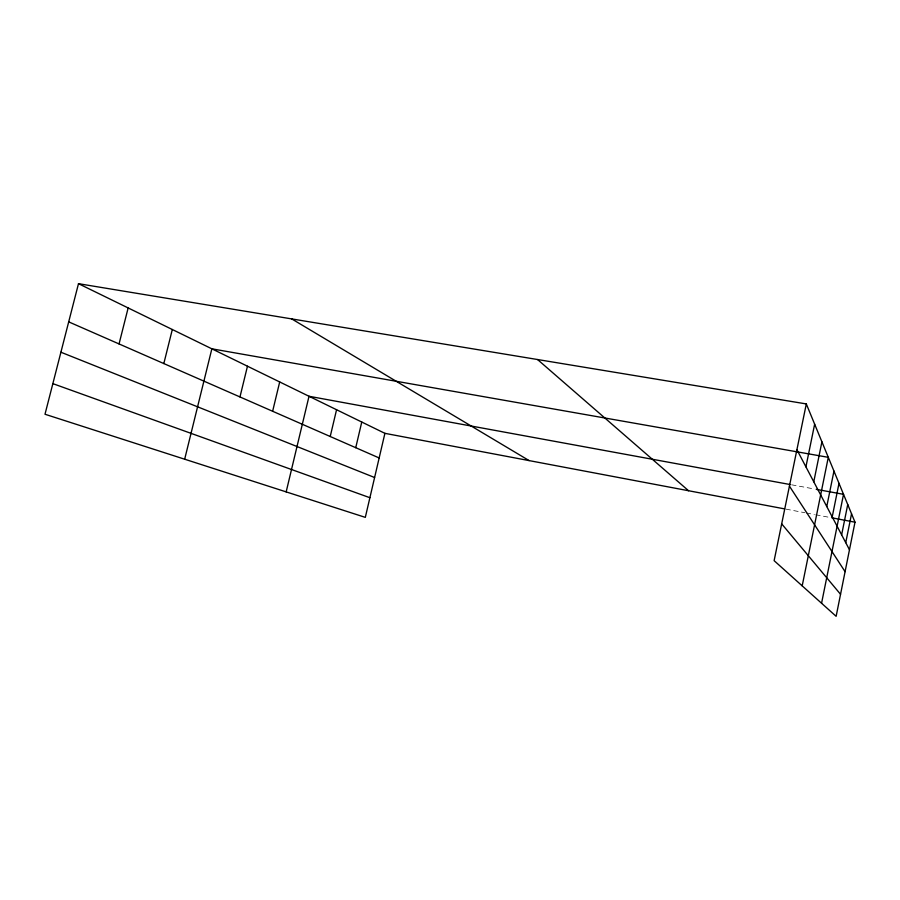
<?xml version="1.0" encoding="UTF-8"?>
<svg xmlns="http://www.w3.org/2000/svg" width="900" height="900" viewBox="0 0 900 900"><rect width="100%" height="100%" fill="white"/><g stroke="black" fill="none" stroke-linecap="round" stroke-linejoin="round"><path stroke-width="0.67" stroke-dasharray="4.5 3.38" d="M791.64 484.808L814.86 489.071M785.981 509.141L804.926 512.73M806.276 512.977L814.399 514.519M815.749 514.778L831.994 517.837"/><path stroke-width="1.35" d="M806.31 403.931L855 522.191L836.134 616.32L774.124 560.666L806.31 403.931L78.491 283.68L45 414.248L365.31 517.365L384.907 433.339L78.491 283.68M832.207 516.904L839.002 483.322M821.565 603.248L843.525 494.325L816.221 489.319M841.635 534.847L847.732 504.551M845.741 542.666L851.546 513.788M813.769 481.793L821.914 441.821M802.192 585.855L828.293 457.324L211.86 348.817L184.669 459.214M826.762 506.543L833.951 471.071M805.916 466.853L814.646 424.181M355.736 447.694L361.766 422.032M330.221 436.511L336.566 409.725M286.166 491.884L309.015 396.27L790.279 484.56M272.632 411.266L279.697 381.949M239.974 396.945L247.466 366.21M163.822 363.566L172.316 329.501M119.047 343.935L128.149 307.935M384.907 433.339L784.631 508.894M831.994 517.837L855 522.191M52.852 383.636L369.889 497.711M60.907 352.215L374.603 477.517M68.692 321.863L379.17 457.965M291.713 318.904L529.132 460.598M537.548 359.527L688.556 490.736M781.684 523.868L840.544 594.293M789.435 486.146L845.077 571.669M796.916 449.707L849.476 549.765"/></g></svg>
